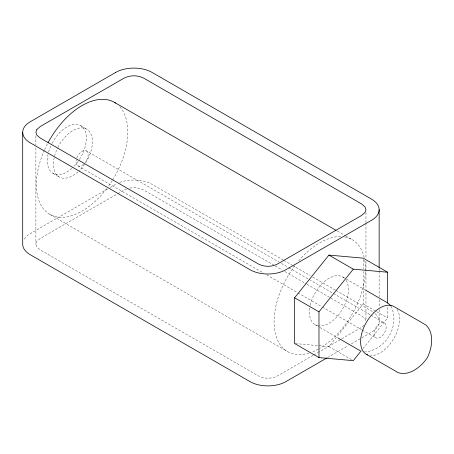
<?xml version="1.0" encoding="UTF-8"?>
<svg xmlns="http://www.w3.org/2000/svg" width="454" height="454" viewBox="0 0 454 454"><rect width="100%" height="100%" fill="white"/><g stroke="black" fill="none" stroke-linecap="round" stroke-linejoin="round"><path stroke-width="0.34" stroke-dasharray="2.27 1.7" d="M313.169 355.317L277.666 375.816C271.64 378.994 264.29 378.994 258.264 375.816L40.315 249.984L36.848 246.987L35.883 244.184L36.848 241.386L40.315 238.384L117.087 194.062M295.304 343.576L328.912 346.578L363.217 303.902L363.217 271.526M362.967 348.615L387.597 317.976L387.597 306.717M364.006 325.251L361.532 327.396L318.68 352.134M107.621 188.972L30.276 233.628A25.855 14.931 0 0 0 23.903 239.684M110.072 187.559L115.6 184.369A25.855 14.931 0 0 1 116.718 183.757M117.7 193.71L123.84 190.164L128.38 188.41M313.782 354.96L318.067 352.486M327.516 357.587L348.32 345.579M351.379 343.809L361.168 338.156M361.781 337.804L371.571 332.152A25.855 14.931 0 0 0 373.409 312.216M129.725 188.081L133.885 187.604L138.731 188.16L143.924 190.164L274.488 265.545M364.261 352.009C385.991 350.499 400.462 325.433 390.9 305.86M337.35 231.063L345.335 235.671M345.948 236.029L352.088 239.576M80.63 125.645L86.725 129.163M342.702 276.951L345.749 278.711M346.357 279.062L365.249 289.97M363.217 303.902L376.014 311.291M376.627 311.643L387.597 317.976M283.319 260.085L152.164 184.369A25.855 14.931 0 0 0 119.192 182.639M283.932 260.443L291.899 265.04M292.512 265.397L310.286 275.657M312.738 277.071L335.415 290.163M336.028 290.52L371.571 311.041A25.855 14.931 0 0 1 372.813 311.807M76.8 157.856A8.62 4.977 -60 0 1 86.385 150.864L278.938 262.032M281.395 263.451L288.137 267.344M288.75 267.695L332.901 293.188M333.52 293.539L370.311 314.787M370.924 315.138L384.413 322.93A8.62 4.977 -60 0 1 381.683 336.278A8.62 4.977 -60 0 1 374.221 331.97A8.62 4.977 -60 0 1 384.413 322.93M275.101 265.896L282.456 270.147M284.908 271.56L306.365 283.949M306.978 284.3L330.268 297.75M330.881 298.102L361.532 315.797L364.999 318.793L365.771 321.035M77.77 165.789L263.575 273.064M266.64 274.835L297.302 292.541M297.915 292.892L321.829 306.7M322.448 307.057L361.69 329.712M362.303 330.069L375.793 337.855M53.05 173.417L59.145 176.935M315.121 324.724L319.383 327.186M319.996 327.538L337.668 337.742M328.912 346.578L352.071 359.948M49.758 214.311L287.444 351.538M379.147 268.479L379.147 270.607M379.147 271.316L379.147 296.808M379.147 299.64L379.147 306.722M379.147 309.554L379.147 321.597M365.964 212.534L365.964 222.449M365.964 223.158L365.964 258.564M365.964 261.396L365.964 320.887M363.217 259.563L363.217 268.711M35.883 135.831L35.883 145.036M35.883 147.868L35.883 244.184M396.995 309.378A27.581 15.924 -60 0 1 393.896 338.355A27.581 15.924 -60 0 1 370.356 355.527M86.385 150.864A8.62 4.977 -60 0 1 85.125 162.663M83.655 164.212A8.62 4.977 -60 0 1 76.193 159.904M310.207 305.241A27.581 15.924 -60 0 1 326.199 280.101A27.581 15.924 -60 0 1 345.363 279.244M346.152 280.351A27.581 15.924 -60 0 1 342.441 309.236A27.581 15.924 -60 0 1 319.156 325.966M318.436 325.881A27.581 15.924 -60 0 1 310.071 305.882M57.902 147.391A27.581 15.924 -60 0 1 86.89 129.259A27.581 15.924 -60 0 1 84.994 163.792M84.62 164.331A27.581 15.924 -60 0 1 78.956 170.993M77.986 171.89A27.581 15.924 -60 0 1 56.654 174.847A27.581 15.924 -60 0 1 57.607 147.976M52.108 143.288A27.581 15.924 -60 0 1 81.118 125.945A27.581 15.924 -60 0 1 78.525 160.812M78.15 161.346A27.581 15.924 -60 0 1 72.379 167.929M71.891 168.372A27.581 15.924 -60 0 1 48.005 154.576M48.635 151.977A27.581 15.924 -60 0 1 51.807 143.873M119.85 106.798A64.644 37.324 -60 0 1 112.598 180M112.223 180.596A64.644 37.324 -60 0 1 108.285 186.441M106.628 188.677A64.644 37.324 -60 0 1 49.231 213.999A64.644 37.324 -60 0 1 44.344 150.325M44.628 149.684A64.644 37.324 -60 0 1 47.721 143.351M344.796 236.943A64.644 37.324 -60 0 1 364.227 257.628M364.744 260.176A64.644 37.324 -60 0 1 319.769 348.337M318.521 349.041A64.644 37.324 -60 0 1 311.614 352.202M309.151 353.025A64.644 37.324 -60 0 1 274.732 330.574A64.644 37.324 -60 0 1 294.799 265.76M298.726 260.846A64.644 37.324 -60 0 1 341.323 236.568"/><path stroke-width="0.68" d="M361.208 350.806L353.291 360.652L318.98 357.587L294.601 343.513L294.601 297.773L328.912 255.091L363.217 258.156L387.597 272.23L387.597 303.198M318.98 357.587L318.98 311.847L353.291 269.165L387.597 272.23M326.903 357.939L285.906 381.61A25.373 14.647 0 0 1 250.023 381.61L30.276 254.739A25.855 14.931 0 0 1 22.7 244.184L22.7 132.29M114.397 102.343L336.119 230.354M328.912 255.091L353.291 269.165M365.862 290.322L387.801 302.988L390.9 305.86M294.601 297.773L318.98 311.847M338.281 338.094L360.221 350.76M366.316 354.279L398.005 372.575C409.196 376.531 421.471 366.628 427.333 357.661C432.168 348.099 434.609 332.515 425.585 324.803L393.896 306.507A27.581 15.924 -60 0 0 365.725 323.475A27.581 15.924 -60 0 0 367.564 354.88M379.147 209.703L379.147 267.775M48.05 142.732A64.644 37.324 -60 0 1 115.577 103.075M36.848 129.486L35.883 132.29L36.848 135.088L40.315 138.084L258.264 263.916C264.29 267.094 271.64 267.094 277.666 263.916L361.532 215.497L364.999 212.5L365.964 209.703L364.999 206.899L361.532 203.903L143.924 78.27C137.687 74.984 130.077 74.984 123.84 78.27L40.315 126.49L36.848 129.486M115.6 72.47L30.276 121.734A25.855 14.931 0 0 0 30.276 142.845L250.023 269.716A25.373 14.647 0 0 0 285.906 269.716L371.571 220.258A25.855 14.931 0 0 0 371.571 199.141L152.164 72.47A25.855 14.931 0 0 0 115.6 72.47"/></g></svg>
